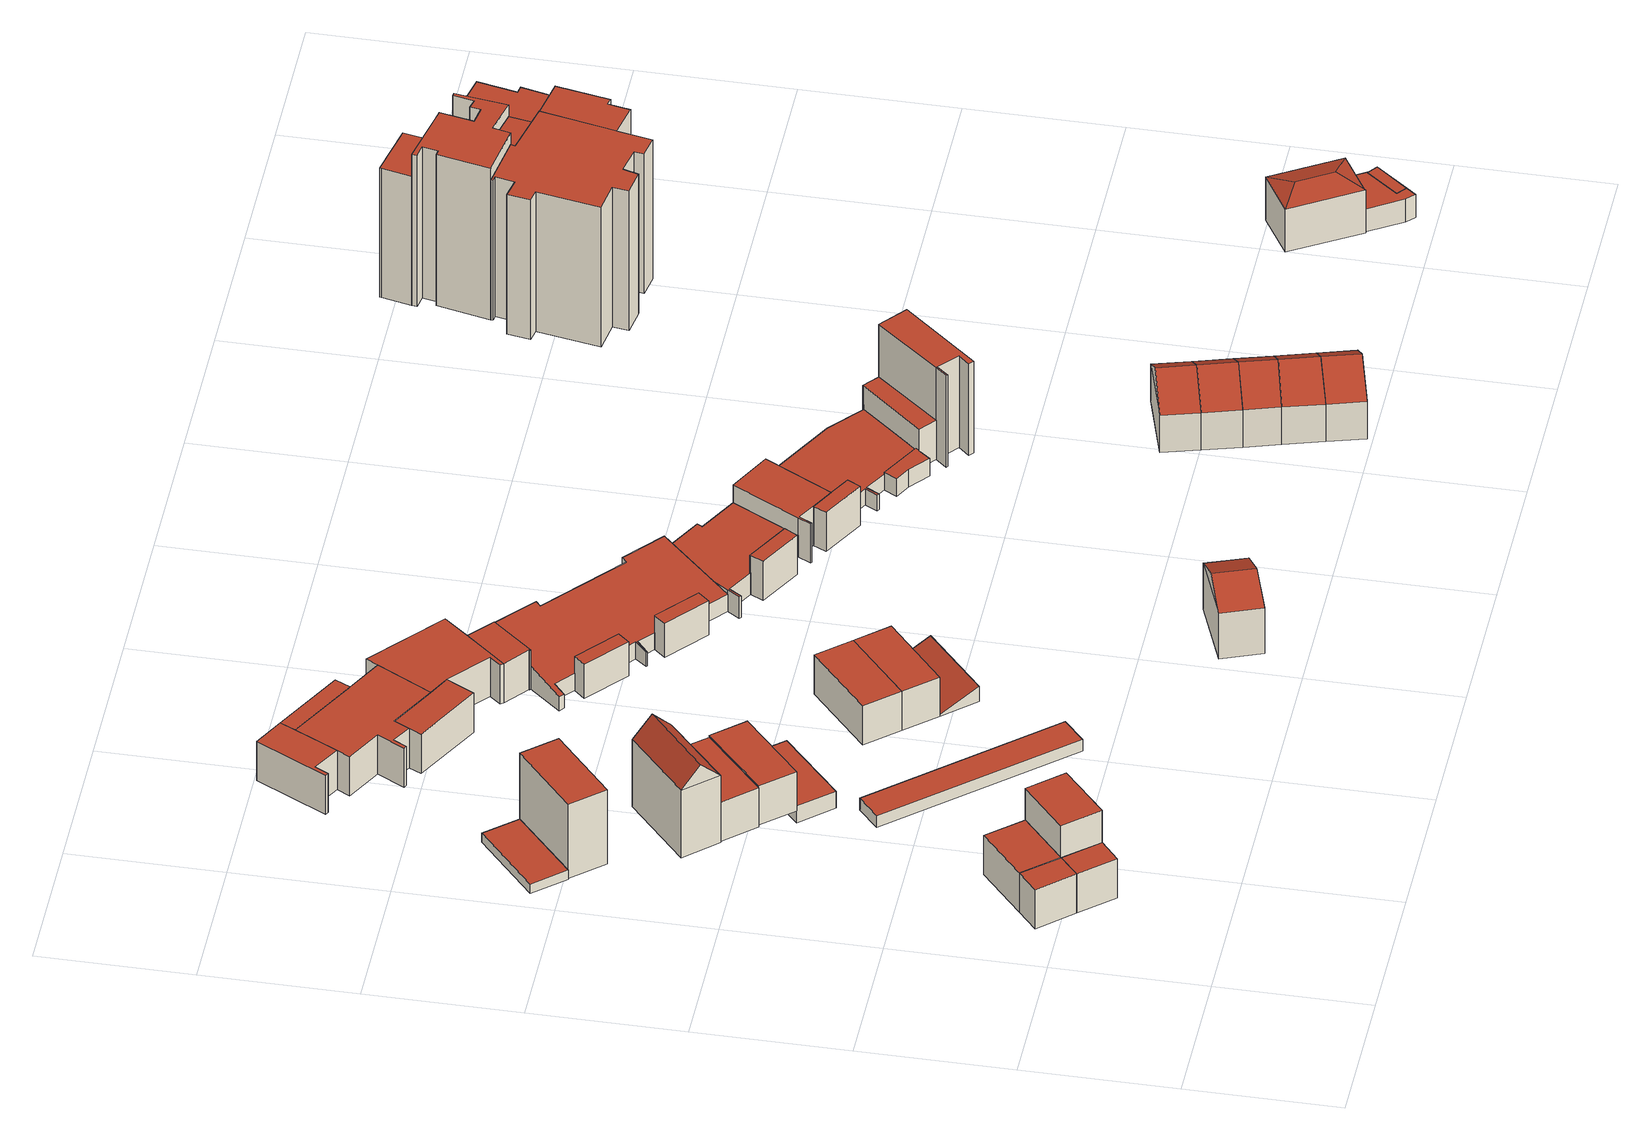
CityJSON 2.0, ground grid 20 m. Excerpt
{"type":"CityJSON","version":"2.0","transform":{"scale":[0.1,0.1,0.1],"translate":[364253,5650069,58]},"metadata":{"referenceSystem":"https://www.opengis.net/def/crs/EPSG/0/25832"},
"CityObjects":{
"building1":{"type":"Building","attributes":{"Gemeindeschluessel":"05315000","Geometrietyp2DReferenz":"3000","function":"31001_1010"},"address":[{"country":"Germany","locality":"Köln","thoroughfareNumber":"77","thoroughfareName":"Dellbrücker Steinweg"}],"children":["building1-1","building1-2"]},
"building1-1":{"type":"BuildingPart","attributes":{"roofType":"9999","measuredHeight":5.97,"storeysAboveGround":3},"parents":["building1"],"geometry":[{"type":"Solid","lod":"2","boundaries":[[[[0,1,2,3]],[[1,4,5,2]],[[0,6,4,1]],[[3,7,6,0]],[[2,5,7,3]],[[4,6,7,5]]]],"semantics":{"surfaces":[{"type":"RoofSurface"},{"type":"WallSurface"},{"type":"GroundSurface"}],"values":[[0,1,1,1,1,2]]}}]},
"building1-2":{"type":"BuildingPart","attributes":{"roofType":"9999","measuredHeight":6.03,"storeysAboveGround":3},"address":[{"country":"Germany","locality":"Köln","thoroughfareNumber":"77","thoroughfareName":"Dellbrücker Steinweg"}],"parents":["building1"],"geometry":[{"type":"Solid","lod":"2","boundaries":[[[[8,3,2,9]],[[8,10,7,3]],[[9,11,10,8]],[[2,5,11,9]],[[2,3,7,5]],[[7,10,11,5]]]],"semantics":{"surfaces":[{"type":"RoofSurface"},{"type":"WallSurface"},{"type":"GroundSurface"}],"values":[[0,1,1,1,1,2]]}}]},
"building2":{"type":"Building","attributes":{"Gemeindeschluessel":"05315000","Geometrietyp2DReferenz":"3000","function":"31001_1010"},"address":[{"country":"Germany","locality":"Köln","thoroughfareNumber":"79","thoroughfareName":"Dellbrücker Steinweg"}],"children":["building2-1","building2-2"]},
"building2-1":{"type":"BuildingPart","attributes":{"roofType":"9999","measuredHeight":10.96,"storeysAboveGround":3},"parents":["building2"],"geometry":[{"type":"MultiSurface","lod":"2","boundaries":[[[12,13,14,15]],[[13,16,17,14]],[[12,18,16,13]],[[15,19,18,12]],[[20,7,17,19]],[[15,14,3,21]],[[21,3,7,20]],[[16,18,19,17]]],"semantics":{"surfaces":[{"type":"RoofSurface"},{"type":"WallSurface"},{"type":"GroundSurface"}],"values":[0,1,1,1,1,1,1,2]}}]},
"building2-2":{"type":"BuildingPart","attributes":{"roofType":"9999","measuredHeight":5.98,"storeysAboveGround":3},"address":[{"country":"Germany","locality":"Köln","thoroughfareNumber":"79","thoroughfareName":"Dellbrücker Steinweg"}],"parents":["building2"],"geometry":[{"type":"Solid","lod":"2","boundaries":[[[[22,21,3,8]],[[22,23,20,21]],[[8,10,23,22]],[[3,7,10,8]],[[3,21,20,7]],[[20,23,10,7]]]],"semantics":{"surfaces":[{"type":"RoofSurface"},{"type":"WallSurface"},{"type":"GroundSurface"}],"values":[[0,1,1,1,1,2]]}}]},
"building3":{"type":"Building","attributes":{"Geometrietyp2DReferenz":"3000","Gemeindeschluessel":"05315000","function":"31001_1010","roofType":"1000","measuredHeight":1.38,"storeysAboveGround":3},"address":[{"country":"Germany","locality":"Köln","thoroughfareNumber":"97","thoroughfareName":"Dellbrücker Steinweg"}],"geometry":[{"type":"Solid","lod":"2","boundaries":[[[[24,25,26,27]],[[28,29,25,24]],[[30,31,29,28]],[[27,26,31,30]],[[28,24,27,30]],[[25,29,31,26]]]],"semantics":{"surfaces":[{"type":"WallSurface"},{"type":"RoofSurface"},{"type":"GroundSurface"}],"values":[[0,0,0,0,1,2]]}}]},
"building4":{"type":"Building","attributes":{"Geometrietyp2DReferenz":"3000","Gemeindeschluessel":"05315000","function":"31001_1010","roofType":"9999","measuredHeight":11.44,"storeysAboveGround":3},"address":[{"country":"Germany","locality":"Köln","thoroughfareNumber":"95","thoroughfareName":"Dellbrücker Steinweg"}],"geometry":[{"type":"Solid","lod":"2","boundaries":[[[[32,33,34,35]],[[33,36,37,34]],[[32,38,36,33]],[[35,39,38,32]],[[34,37,39,35]],[[36,38,39,37]]]],"semantics":{"surfaces":[{"type":"RoofSurface"},{"type":"WallSurface"},{"type":"GroundSurface"}],"values":[[0,1,1,1,1,2]]}}]},
"building5":{"type":"Building","attributes":{"Geometrietyp2DReferenz":"3000","Gemeindeschluessel":"05315000","function":"31001_1010","roofType":"3100","measuredHeight":13.12,"storeysAboveGround":3},"address":[{"country":"Germany","locality":"Köln","thoroughfareNumber":"93","thoroughfareName":"Dellbrücker Steinweg"}],"geometry":[{"type":"Solid","lod":"2","boundaries":[[[[40,41,42,43]],[[44,45,41,40]],[[46,47,45,44]],[[43,42,47,46]],[[40,48,44]],[[46,49,43]],[[43,49,48,40]],[[44,48,49,46]],[[41,45,47,42]]]],"semantics":{"surfaces":[{"type":"WallSurface"},{"type":"RoofSurface"},{"type":"GroundSurface"}],"values":[[0,0,0,0,0,0,1,1,2]]}}]},
"building6":{"type":"Building","attributes":{"Geometrietyp2DReferenz":"3000","Gemeindeschluessel":"05315000","function":"31001_1010","roofType":"9999","measuredHeight":6,"storeysAboveGround":3},"address":[{"country":"Germany","locality":"Köln","thoroughfareNumber":"91","thoroughfareName":"Dellbrücker Steinweg"}],"geometry":[{"type":"Solid","lod":"2","boundaries":[[[[50,51,52,53]],[[51,54,55,52]],[[50,56,54,51]],[[53,57,56,50]],[[52,55,57,53]],[[54,56,57,55]]]],"semantics":{"surfaces":[{"type":"RoofSurface"},{"type":"WallSurface"},{"type":"GroundSurface"}],"values":[[0,1,1,1,1,2]]}}]},
"building7":{"type":"Building","attributes":{"Geometrietyp2DReferenz":"3000","Gemeindeschluessel":"05315000","function":"51009_1611","roofType":"1000","measuredHeight":1.78},"geometry":[{"type":"Solid","lod":"2","boundaries":[[[[58,59,60,61]],[[62,63,59,58]],[[64,65,63,62]],[[61,60,65,64]],[[62,58,61,64]],[[59,63,65,60]]]],"semantics":{"surfaces":[{"type":"WallSurface"},{"type":"RoofSurface"},{"type":"GroundSurface"}],"values":[[0,0,0,0,1,2]]}}]},
"building8":{"type":"Building","attributes":{"Geometrietyp2DReferenz":"3000","Gemeindeschluessel":"05315000","function":"31001_1010","roofType":"9999","measuredHeight":6,"storeysAboveGround":3},"address":[{"country":"Germany","locality":"Köln","thoroughfareNumber":"89","thoroughfareName":"Dellbrücker Steinweg"}],"geometry":[{"type":"Solid","lod":"2","boundaries":[[[[66,67,68,69]],[[67,70,71,68]],[[66,72,70,67]],[[69,73,72,66]],[[68,71,73,69]],[[70,72,73,71]]]],"semantics":{"surfaces":[{"type":"RoofSurface"},{"type":"WallSurface"},{"type":"GroundSurface"}],"values":[[0,1,1,1,1,2]]}}]},
"building9":{"type":"Building","attributes":{"Geometrietyp2DReferenz":"3000","Gemeindeschluessel":"05315000","function":"31001_1010","roofType":"1000","measuredHeight":2.56,"storeysAboveGround":3},"address":[{"country":"Germany","locality":"Köln","thoroughfareNumber":"87","thoroughfareName":"Dellbrücker Steinweg"}],"geometry":[{"type":"Solid","lod":"2","boundaries":[[[[74,75,76,77]],[[78,79,75,74]],[[80,81,79,78]],[[77,76,81,80]],[[78,74,77,80]],[[75,79,81,76]]]],"semantics":{"surfaces":[{"type":"WallSurface"},{"type":"RoofSurface"},{"type":"GroundSurface"}],"values":[[0,0,0,0,1,2]]}}]},
"building10":{"type":"Building","attributes":{"Geometrietyp2DReferenz":"3000","Gemeindeschluessel":"05315000","function":"31001_1010","roofType":"9999","measuredHeight":5.99,"storeysAboveGround":3},"address":[{"country":"Germany","locality":"Köln","thoroughfareNumber":"85","thoroughfareName":"Dellbrücker Steinweg"}],"geometry":[{"type":"Solid","lod":"2","boundaries":[[[[82,83,84,85]],[[83,86,87,84]],[[82,88,86,83]],[[85,89,88,82]],[[84,87,89,85]],[[86,88,89,87]]]],"semantics":{"surfaces":[{"type":"RoofSurface"},{"type":"WallSurface"},{"type":"GroundSurface"}],"values":[[0,1,1,1,1,2]]}}]},
"building11":{"type":"Building","attributes":{"Geometrietyp2DReferenz":"3000","Gemeindeschluessel":"05315000","function":"31001_1010","roofType":"9999","measuredHeight":6.01,"storeysAboveGround":3},"address":[{"country":"Germany","locality":"Köln","thoroughfareNumber":"83","thoroughfareName":"Dellbrücker Steinweg"}],"geometry":[{"type":"Solid","lod":"2","boundaries":[[[[90,91,83,82]],[[91,92,86,83]],[[90,93,92,91]],[[82,88,93,90]],[[83,86,88,82]],[[92,93,88,86]]]],"semantics":{"surfaces":[{"type":"RoofSurface"},{"type":"WallSurface"},{"type":"GroundSurface"}],"values":[[0,1,1,1,1,2]]}}]},
"building12":{"type":"Building","attributes":{"Geometrietyp2DReferenz":"3000","Gemeindeschluessel":"05315000","function":"31001_1010","roofType":"2100","measuredHeight":2.32,"storeysAboveGround":3},"address":[{"country":"Germany","locality":"Köln","thoroughfareNumber":"81","thoroughfareName":"Dellbrücker Steinweg"}],"geometry":[{"type":"Solid","lod":"2","boundaries":[[[[94,93,95,96]],[[97,92,93,94]],[[98,99,92,97]],[[96,95,99,98]],[[97,94,96,98]],[[93,92,99,95]]]],"semantics":{"surfaces":[{"type":"WallSurface"},{"type":"RoofSurface"},{"type":"GroundSurface"}],"values":[[0,0,0,0,1,2]]}}]},
"building13":{"type":"Building","attributes":{"Geometrietyp2DReferenz":"3000","Gemeindeschluessel":"05315000","function":"31001_1010","roofType":"3100","measuredHeight":9.2,"storeysAboveGround":2},"address":[{"country":"Germany","locality":"Köln","thoroughfareNumber":"80","thoroughfareName":"Dellbrücker Steinweg"}],"geometry":[{"type":"Solid","lod":"2","boundaries":[[[[100,101,102,103]],[[104,105,101,100]],[[106,107,105,104]],[[103,102,107,106]],[[100,108,104]],[[106,109,103]],[[103,109,108,100]],[[104,108,109,106]],[[101,105,107,102]]]],"semantics":{"surfaces":[{"type":"WallSurface"},{"type":"RoofSurface"},{"type":"GroundSurface"}],"values":[[0,0,0,0,0,0,1,1,2]]}}]},
"building14":{"type":"Building","attributes":{"Gemeindeschluessel":"05315000","Geometrietyp2DReferenz":"3000","function":"31001_1010"},"address":[{"country":"Germany","locality":"Köln","thoroughfareNumber":"1","thoroughfareName":"Kalkweg"},{"country":"Germany","locality":"Köln","thoroughfareNumber":"3","thoroughfareName":"Kalkweg"},{"country":"Germany","locality":"Köln","thoroughfareNumber":"5","thoroughfareName":"Kalkweg"},{"country":"Germany","locality":"Köln","thoroughfareNumber":"7","thoroughfareName":"Kalkweg"}],"children":["building14-1","building14-2","building14-3","building14-4","building14-5","building14-6","building14-7","building14-8","building14-9","building14-10","building14-11","building14-12","building14-13","building14-14","building14-15","building14-16","building14-17"]},
"building14-1":{"type":"BuildingPart","attributes":{"roofType":"2100","measuredHeight":5.38,"storeysAboveGround":4},"parents":["building14"],"geometry":[{"type":"MultiSurface","lod":"2","boundaries":[[[110,111,112,113]],[[114,115,111,110]],[[116,117,115,114]],[[118,119,117,116]],[[120,121,122,123]],[[124,125,121,120]],[[126,127,125,124]],[[128,129,127,126]],[[130,131,129,128]],[[132,133,131,130]],[[134,135,136,137]],[[138,139,140,141]],[[142,143,139,138]],[[144,145,143,142]],[[146,147,145,144]],[[148,149,147,146]],[[150,151,149,148]],[[146,144,142,138,141,134,137,132,130,128,126,124,120,123,152,118,116,114,110,113,150,148]],[[112,111,115,117,119,153,122,121,125,127,129,131,133,136,135,140,139,143,145,147,149,151]],[[150,113,112,151]],[[118,152,153,119]],[[152,123,122,153]],[[132,154,155]],[[155,154,137,136,133]],[[134,141,140,135]]],"semantics":{"surfaces":[{"type":"WallSurface"},{"type":"RoofSurface"},{"type":"GroundSurface"},{"type":"ClosureSurface"}],"values":[0,0,0,0,0,0,0,0,0,0,0,0,0,0,0,0,0,1,2,3,3,3,0,3,3]}}]},
"building14-2":{"type":"BuildingPart","attributes":{"roofType":"9999","measuredHeight":6,"storeysAboveGround":4},"parents":["building14"],"geometry":[{"type":"MultiSurface","lod":"2","boundaries":[[[156,157,158,159,160,161]],[[159,162,163,160]],[[158,164,162,159]],[[157,165,164,158]],[[156,166,165,157]],[[160,163,167,161]],[[168,169,166,156]],[[168,161,167,169]],[[162,164,165,166,167,163]]],"semantics":{"surfaces":[{"type":"RoofSurface"},{"type":"WallSurface"},{"type":"GroundSurface"}],"values":[0,1,1,1,1,1,1,1,2]}}]},
"building14-3":{"type":"BuildingPart","attributes":{"roofType":"9999","measuredHeight":6,"storeysAboveGround":4},"parents":["building14"],"geometry":[{"type":"Solid","lod":"2","boundaries":[[[[170,156,168,171]],[[170,172,166,156]],[[171,173,172,170]],[[156,166,169,168]],[[168,169,173,171]],[[166,172,173,169]]]],"semantics":{"surfaces":[{"type":"RoofSurface"},{"type":"WallSurface"},{"type":"GroundSurface"}],"values":[[0,1,1,1,1,2]]}}]},
"building14-4":{"type":"BuildingPart","attributes":{"roofType":"9999","measuredHeight":6,"storeysAboveGround":4},"parents":["building14"],"geometry":[{"type":"Solid","lod":"2","boundaries":[[[[174,175,176,177,178,179,180,171,168,161,181,182]],[[180,183,173,171]],[[176,184,185,177]],[[175,186,184,176]],[[174,187,186,175]],[[182,188,187,174]],[[181,189,188,182]],[[161,167,189,181]],[[171,173,169,168]],[[179,190,183,180]],[[178,191,190,179]],[[177,185,191,178]],[[168,169,167,161]],[[167,169,173,183,190,191,185,184,186,187,188,189]]]],"semantics":{"surfaces":[{"type":"RoofSurface"},{"type":"WallSurface"},{"type":"GroundSurface"}],"values":[[0,1,1,1,1,1,1,1,1,1,1,1,1,2]]}}]},
"building14-5":{"type":"BuildingPart","attributes":{"roofType":"9999","measuredHeight":6,"storeysAboveGround":4},"parents":["building14"],"geometry":[{"type":"Solid","lod":"2","boundaries":[[[[192,193,194,195,196,180,179,197,198]],[[196,199,183,180]],[[195,200,199,196]],[[194,201,200,195]],[[192,202,203,193]],[[198,204,202,192]],[[197,205,204,198]],[[179,190,205,197]],[[180,183,190,179]],[[193,203,201,194]],[[190,183,199,200,201,203,202,204,205]]]],"semantics":{"surfaces":[{"type":"RoofSurface"},{"type":"WallSurface"},{"type":"GroundSurface"}],"values":[[0,1,1,1,1,1,1,1,1,1,2]]}}]},
"building14-6":{"type":"BuildingPart","attributes":{"roofType":"9999","measuredHeight":6,"storeysAboveGround":4},"parents":["building14"],"geometry":[{"type":"MultiSurface","lod":"2","boundaries":[[[206,207,194,193,208,209,210]],[[208,211,212,209]],[[193,203,211,208]],[[207,122,201,194]],[[207,206,152,123]],[[206,210,118,152]],[[209,212,119,210]],[[194,201,203,193]],[[153,122,123,152]],[[119,153,152,118]],[[211,203,201,122,153,119,212]]],"semantics":{"surfaces":[{"type":"RoofSurface"},{"type":"WallSurface"},{"type":"GroundSurface"}],"values":[0,1,1,1,1,1,1,1,1,1,2]}}]},
"building14-7":{"type":"BuildingPart","attributes":{"roofType":"9999","measuredHeight":6,"storeysAboveGround":4},"parents":["building14"],"geometry":[{"type":"MultiSurface","lod":"2","boundaries":[[[197,178,177,213,214]],[[177,185,215,213]],[[214,216,205,197]],[[213,215,216,214]],[[178,191,185,177]],[[179,190,191,178]],[[179,197,205,190]],[[185,191,205,216,215]]],"semantics":{"surfaces":[{"type":"RoofSurface"},{"type":"WallSurface"},{"type":"GroundSurface"}],"values":[0,1,1,1,1,1,1,2]}}]},
"building14-8":{"type":"BuildingPart","attributes":{"roofType":"9999","measuredHeight":6,"storeysAboveGround":4},"parents":["building14"],"geometry":[{"type":"MultiSurface","lod":"2","boundaries":[[[217,218,219,220,221,222,223,224]],[[222,225,226,223]],[[221,227,225,222]],[[221,220,228,229]],[[219,230,231,220]],[[219,218,232,233]],[[224,234,235,217]],[[223,226,234,224]],[[231,227,229,228]],[[236,230,233,232]],[[217,235,236,218]],[[225,227,231,230,236,235,234,226]]],"semantics":{"surfaces":[{"type":"RoofSurface"},{"type":"WallSurface"},{"type":"GroundSurface"}],"values":[0,1,1,1,1,1,1,1,1,1,1,2]}}]},
"building14-9":{"type":"BuildingPart","attributes":{"roofType":"1000","measuredHeight":2.38,"storeysAboveGround":4},"parents":["building14"],"geometry":[{"type":"Solid","lod":"2","boundaries":[[[[237,238,230,233]],[[239,240,238,237]],[[241,242,240,239]],[[243,244,245,246]],[[247,248,244,243]],[[249,250,248,247]],[[251,252,250,249]],[[253,254,252,251]],[[249,247,243,246,255,241,239,237,233,232,253,251]],[[236,230,238,240,242,256,245,244,248,250,252,254]],[[253,232,236,254]],[[232,233,230,236]],[[241,255,256,242]],[[255,246,245,256]]]],"semantics":{"surfaces":[{"type":"WallSurface"},{"type":"RoofSurface"},{"type":"GroundSurface"},{"type":"ClosureSurface"}],"values":[[0,0,0,0,0,0,0,0,1,2,3,3,3,3]]}}]},
"building14-10":{"type":"BuildingPart","attributes":{"roofType":"1000","measuredHeight":3.23,"storeysAboveGround":4},"parents":["building14"],"geometry":[{"type":"MultiSurface","lod":"2","boundaries":[[[257,258,259,260]],[[261,262,258,257]],[[263,264,262,261]],[[265,266,264,263]],[[267,136,266,265]],[[268,269,133,155]],[[270,271,269,268]],[[228,231,271,270]],[[272,273,227,229]],[[229,228,270,268,155,267,265,263,261,257,260,272]],[[258,262,264,266,136,133,269,271,231,227,273,259]],[[267,154,137]],[[137,154,155,133,136]],[[228,229,227,231]],[[272,260,259,273]]],"semantics":{"surfaces":[{"type":"WallSurface"},{"type":"RoofSurface"},{"type":"GroundSurface"},{"type":"ClosureSurface"}],"values":[0,0,0,0,0,0,0,0,0,1,2,0,3,3,3]}}]},
"building14-11":{"type":"BuildingPart","attributes":{"roofType":"1000","measuredHeight":2.65,"storeysAboveGround":4},"parents":["building14"],"geometry":[{"type":"MultiSurface","lod":"2","boundaries":[[[274,275,276,277]],[[278,279,275,274]],[[280,245,279,278]],[[277,276,281,282]],[[283,280,278,274,277,282]],[[275,279,245,256,281,276]],[[280,283,255,246]],[[256,245,246,255]],[[255,283,282,281,256]]],"semantics":{"surfaces":[{"type":"WallSurface"},{"type":"RoofSurface"},{"type":"GroundSurface"},{"type":"ClosureSurface"}],"values":[0,0,0,0,1,2,0,3,3]}}]},
"building14-12":{"type":"BuildingPart","attributes":{"roofType":"9999","measuredHeight":6,"storeysAboveGround":4},"parents":["building14"],"geometry":[{"type":"MultiSurface","lod":"2","boundaries":[[[284,285,286,287,288]],[[285,281,289,286]],[[285,284,241,255,283,282]],[[288,290,242,284]],[[287,291,290,288]],[[287,286,289,291]],[[242,256,255,241]],[[282,283,255,256,281]],[[289,281,242,290,291]]],"semantics":{"surfaces":[{"type":"RoofSurface"},{"type":"WallSurface"},{"type":"GroundSurface"}],"values":[0,1,1,1,1,1,1,1,2]}}]},
"building14-13":{"type":"BuildingPart","attributes":{"roofType":"9999","measuredHeight":14.09,"storeysAboveGround":4},"parents":["building14"],"geometry":[{"type":"MultiSurface","lod":"2","boundaries":[[[292,293,294,295,296,297,298,299,300]],[[298,301,302,299]],[[297,289,301,298]],[[297,296,287,286]],[[295,303,291,296]],[[294,304,303,295]],[[293,305,304,294]],[[292,306,305,293]],[[300,307,306,292]],[[299,302,307,300]],[[291,289,286,287]],[[301,289,291,303,304,305,306,307,302]]],"semantics":{"surfaces":[{"type":"RoofSurface"},{"type":"WallSurface"},{"type":"GroundSurface"}],"values":[0,1,1,1,1,1,1,1,1,1,1,2]}}]},
"building14-14":{"type":"BuildingPart","attributes":{"roofType":"9999","measuredHeight":5.16,"storeysAboveGround":4},"parents":["building14"],"geometry":[{"type":"MultiSurface","lod":"2","boundaries":[[[308,309,310,311,312]],[[310,139,313,311]],[[309,140,139,310]],[[309,308,134,141]],[[312,314,135,308]],[[311,313,314,312]],[[135,140,141,134]],[[139,140,135,314,313]]],"semantics":{"surfaces":[{"type":"RoofSurface"},{"type":"WallSurface"},{"type":"GroundSurface"}],"values":[0,1,1,1,1,1,1,2]}}]},
"building14-15":{"type":"BuildingPart","attributes":{"roofType":"9999","measuredHeight":5.16,"storeysAboveGround":4},"parents":["building14"],"geometry":[{"type":"MultiSurface","lod":"2","boundaries":[[[315,316,317,318]],[[316,319,320,317]],[[315,112,319,316]],[[315,318,150,113]],[[317,320,151,318]],[[151,112,113,150]],[[319,112,151,320]]],"semantics":{"surfaces":[{"type":"RoofSurface"},{"type":"WallSurface"},{"type":"GroundSurface"}],"values":[0,1,1,1,1,1,2]}}]},
"building14-16":{"type":"BuildingPart","attributes":{"roofType":"9999","measuredHeight":6,"storeysAboveGround":4},"parents":["building14"],"geometry":[{"type":"MultiSurface","lod":"2","boundaries":[[[321,322,323,324,325]],[[323,258,326,324]],[[322,259,258,323]],[[322,321,272,260]],[[325,327,273,321]],[[324,326,327,325]],[[273,259,260,272]],[[258,259,273,327,326]]],"semantics":{"surfaces":[{"type":"RoofSurface"},{"type":"WallSurface"},{"type":"GroundSurface"}],"values":[0,1,1,1,1,1,1,2]}}]},
"building14-17":{"type":"BuildingPart","attributes":{"roofType":"9999","measuredHeight":6,"storeysAboveGround":4},"parents":["building14"],"geometry":[{"type":"MultiSurface","lod":"2","boundaries":[[[328,217,329,330]],[[217,235,331,329]],[[218,328,253,232]],[[330,332,254,328]],[[329,331,332,330]],[[218,236,235,217]],[[232,253,254,236]],[[235,254,332,331]]],"semantics":{"surfaces":[{"type":"RoofSurface"},{"type":"WallSurface"},{"type":"GroundSurface"}],"values":[0,1,1,1,1,1,1,2]}}]},
"building15":{"type":"Building","attributes":{"Geometrietyp2DReferenz":"3000","Gemeindeschluessel":"05315000","function":"31001_1010","roofType":"3100","measuredHeight":9.08,"storeysAboveGround":2},"address":[{"country":"Germany","locality":"Köln","thoroughfareNumber":"47","thoroughfareName":"Diepeschrather Str."}],"geometry":[{"type":"Solid","lod":"2","boundaries":[[[[333,334,335,336]],[[337,338,334,333]],[[339,340,338,337]],[[336,335,340,339]],[[333,341,337]],[[339,342,336]],[[336,342,341,333]],[[337,341,342,339]],[[334,338,340,335]]]],"semantics":{"surfaces":[{"type":"WallSurface"},{"type":"RoofSurface"},{"type":"GroundSurface"}],"values":[[0,0,0,0,0,0,1,1,2]]}}]},
"building16":{"type":"Building","attributes":{"Geometrietyp2DReferenz":"3000","Gemeindeschluessel":"05315000","function":"31001_1010","roofType":"3100","measuredHeight":9.12,"storeysAboveGround":2},"address":[{"country":"Germany","locality":"Köln","thoroughfareNumber":"45","thoroughfareName":"Diepeschrather Str."}],"geometry":[{"type":"Solid","lod":"2","boundaries":[[[[343,344,334,333]],[[345,346,344,343]],[[337,338,346,345]],[[333,334,338,337]],[[343,347,345]],[[337,341,333]],[[333,341,347,343]],[[345,347,341,337]],[[344,346,338,334]]]],"semantics":{"surfaces":[{"type":"WallSurface"},{"type":"RoofSurface"},{"type":"GroundSurface"}],"values":[[0,0,0,0,0,0,1,1,2]]}}]},
"building17":{"type":"Building","attributes":{"Geometrietyp2DReferenz":"3000","Gemeindeschluessel":"05315000","function":"31001_1010","roofType":"3100","measuredHeight":9.07,"storeysAboveGround":2},"address":[{"country":"Germany","locality":"Köln","thoroughfareNumber":"51","thoroughfareName":"Diepeschrather Str."}],"geometry":[{"type":"Solid","lod":"2","boundaries":[[[[348,349,350,351]],[[352,353,349,348]],[[354,355,353,352]],[[351,350,355,354]],[[348,356,352]],[[354,357,351]],[[351,357,356,348]],[[352,356,357,354]],[[349,353,355,350]]]],"semantics":{"surfaces":[{"type":"WallSurface"},{"type":"RoofSurface"},{"type":"GroundSurface"}],"values":[[0,0,0,0,0,0,1,1,2]]}}]},
"building18":{"type":"Building","attributes":{"Geometrietyp2DReferenz":"3000","Gemeindeschluessel":"05315000","function":"31001_1010","roofType":"3100","measuredHeight":9.11,"storeysAboveGround":2},"address":[{"country":"Germany","locality":"Köln","thoroughfareNumber":"49","thoroughfareName":"Diepeschrather Str."}],"geometry":[{"type":"Solid","lod":"2","boundaries":[[[[336,335,349,348]],[[339,340,335,336]],[[352,353,340,339]],[[348,349,353,352]],[[336,342,339]],[[352,356,348]],[[348,356,342,336]],[[339,342,356,352]],[[335,340,353,349]]]],"semantics":{"surfaces":[{"type":"WallSurface"},{"type":"RoofSurface"},{"type":"GroundSurface"}],"values":[[0,0,0,0,0,0,1,1,2]]}}]},
"building19":{"type":"Building","attributes":{"Geometrietyp2DReferenz":"3000","Gemeindeschluessel":"05315000","function":"31001_1010","roofType":"3100","measuredHeight":9.16,"storeysAboveGround":2},"address":[{"country":"Germany","locality":"Köln","thoroughfareNumber":"53","thoroughfareName":"Diepeschrather Str."}],"geometry":[{"type":"Solid","lod":"2","boundaries":[[[[351,350,358,359]],[[354,355,350,351]],[[360,361,355,354]],[[359,358,361,360]],[[351,357,354]],[[360,362,359]],[[359,362,357,351]],[[354,357,362,360]],[[350,355,361,358]]]],"semantics":{"surfaces":[{"type":"WallSurface"},{"type":"RoofSurface"},{"type":"GroundSurface"}],"values":[[0,0,0,0,0,0,1,1,2]]}}]},
"building20":{"type":"Building","attributes":{"Geometrietyp2DReferenz":"3000","Gemeindeschluessel":"05315000","function":"31001_2463","roofType":"3200","measuredHeight":7.54,"storeysAboveGround":1},"address":[{"country":"Germany","locality":"Köln","thoroughfareNumber":"89","thoroughfareName":"Waltherstr."}],"geometry":[{"type":"Solid","lod":"2","boundaries":[[[[363,364,365,366]],[[367,368,364,363]],[[369,370,368,367]],[[371,372,370,369]],[[366,365,372,371]],[[373,369,367,374]],[[367,363,374]],[[374,363,366,373]],[[366,371,369,373]],[[364,368,370,372,365]]]],"semantics":{"surfaces":[{"type":"WallSurface"},{"type":"RoofSurface"},{"type":"GroundSurface"}],"values":[[0,0,0,0,0,1,1,1,1,2]]}}]},
"building21":{"type":"Building","attributes":{"Geometrietyp2DReferenz":"3000","Gemeindeschluessel":"05315000","function":"31001_2463","roofType":"1000","measuredHeight":3.44,"storeysAboveGround":1},"address":[{"country":"Germany","locality":"Köln","thoroughfareNumber":"89","thoroughfareName":"Waltherstr."}],"geometry":[{"type":"Solid","lod":"2","boundaries":[[[[375,376,377,378]],[[379,380,376,375]],[[381,382,380,379]],[[383,384,382,381]],[[385,386,384,383]],[[387,388,386,385]],[[389,390,388,387]],[[378,377,390,389]],[[387,385,383,381,379,375,378,389]],[[376,380,382,384,386,388,390,377]]]],"semantics":{"surfaces":[{"type":"WallSurface"},{"type":"RoofSurface"},{"type":"GroundSurface"}],"values":[[0,0,0,0,0,0,0,0,1,2]]}}]},
"building22":{"type":"Building","attributes":{"Gemeindeschluessel":"05315000","Geometrietyp2DReferenz":"3000","function":"31001_1010"},"address":[{"country":"Germany","locality":"Köln","thoroughfareNumber":"55","thoroughfareName":"Diepeschrather Str."}],"children":["building22-1","building22-2","building22-3","building22-4","building22-5","building22-6","building22-7"]},
"building22-1":{"type":"BuildingPart","attributes":{"roofType":"1000","measuredHeight":21.36,"storeysAboveGround":7},"parents":["building22"],"geometry":[{"type":"MultiSurface","lod":"2","boundaries":[[[391,392,393,394]],[[395,396,392,391]],[[397,398,396,395]],[[399,400,398,397]],[[401,402,400,399]],[[403,404,402,401]],[[405,406,404,403]],[[407,408,406,405]],[[409,410,408,407]],[[411,412,410,409]],[[413,414,412,411]],[[415,416,417,418]],[[419,420,416,415]],[[421,422,420,419]],[[394,393,422,421]],[[419,415,418,423,424,425,426,413,411,409,407,405,403,401,399,397,395,391,394,421]],[[392,396,398,400,402,404,406,408,410,412,414,427,428,429,430,417,416,420,422,393]],[[413,426,427,414]],[[425,428,427,426]],[[424,429,428,425]],[[424,423,431,432]],[[432,431,430,429]],[[423,418,433,434]],[[417,430,434,433]]],"semantics":{"surfaces":[{"type":"WallSurface"},{"type":"RoofSurface"},{"type":"GroundSurface"},{"type":"ClosureSurface"}],"values":[0,0,0,0,0,0,0,0,0,0,0,0,0,0,0,1,2,3,3,3,0,3,0,3]}}]},
"building22-2":{"type":"BuildingPart","attributes":{"roofType":"1000","measuredHeight":21.29,"storeysAboveGround":7},"parents":["building22"],"geometry":[{"type":"MultiSurface","lod":"2","boundaries":[[[435,436,437,438]],[[439,440,436,435]],[[441,442,440,439]],[[433,417,442,441]],[[439,435,438,434,433,441]],[[430,437,436,440,442,417]],[[433,434,430,417]],[[434,438,443,431]],[[431,443,437,430]]],"semantics":{"surfaces":[{"type":"WallSurface"},{"type":"RoofSurface"},{"type":"GroundSurface"},{"type":"ClosureSurface"}],"values":[0,0,0,0,1,2,3,0,3]}}]},
"building22-3":{"type":"BuildingPart","attributes":{"roofType":"1000","measuredHeight":21.36,"storeysAboveGround":7},"parents":["building22"],"geometry":[{"type":"MultiSurface","lod":"2","boundaries":[[[444,445,426,425,424]],[[427,446,447,429,428]],[[426,427,428,425]],[[426,445,446,427]],[[445,444,447,446]],[[444,424,432,448]],[[448,432,429,447]],[[425,428,429,424]]],"semantics":{"surfaces":[{"type":"RoofSurface"},{"type":"GroundSurface"},{"type":"ClosureSurface"},{"type":"WallSurface"}],"values":[0,1,2,2,2,3,2,2]}}]},
"building22-4":{"type":"BuildingPart","attributes":{"roofType":"1000","measuredHeight":23.23,"storeysAboveGround":7},"address":[{"country":"Germany","locality":"Köln","thoroughfareNumber":"55","thoroughfareName":"Diepeschrather Str."}],"parents":["building22"],"geometry":[{"type":"MultiSurface","lod":"2","boundaries":[[[449,450,451,452]],[[453,454,455,456]],[[457,458,454,453]],[[459,460,458,457]],[[461,462,460,459]],[[463,464,462,461]],[[465,466,464,463]],[[467,468,414,469]],[[470,471,468,467]],[[472,473,471,470]],[[452,451,473,472]],[[470,467,469,474,475,476,465,463,461,459,457,453,456,477,449,452,472]],[[450,478,455,454,458,460,462,464,466,447,446,427,414,468,471,473,451]],[[449,477,479,480]],[[478,450,480,479]],[[481,482,455,478]],[[477,456,483,484]],[[484,483,482,481]],[[465,476,448,485]],[[447,466,485,448]],[[476,475,445,444]],[[444,445,446,447]],[[475,474,426,445]],[[445,426,427,446]],[[474,469,413,426]],[[426,413,414,427]]],"semantics":{"surfaces":[{"type":"WallSurface"},{"type":"RoofSurface"},{"type":"GroundSurface"},{"type":"ClosureSurface"}],"values":[0,0,0,0,0,0,0,0,0,0,0,1,2,0,3,0,0,3,0,3,0,3,0,3,0,3]}}]},
"building22-5":{"type":"BuildingPart","attributes":{"roofType":"1000","measuredHeight":19.76,"storeysAboveGround":7},"parents":["building22"],"geometry":[{"type":"MultiSurface","lod":"2","boundaries":[[[486,487,450,480]],[[488,489,487,486]],[[490,491,489,488]],[[490,488,486,480,479]],[[487,489,491,478,450]],[[492,481,478,491]],[[490,479,484,493]],[[493,484,481,492]],[[479,480,450,478]]],"semantics":{"surfaces":[{"type":"WallSurface"},{"type":"RoofSurface"},{"type":"GroundSurface"},{"type":"ClosureSurface"}],"values":[0,0,0,1,2,0,0,3,3]}}]},
"building22-6":{"type":"BuildingPart","attributes":{"roofType":"1000","measuredHeight":19.73,"storeysAboveGround":7},"parents":["building22"],"geometry":[{"type":"MultiSurface","lod":"2","boundaries":[[[443,437,494,495]],[[496,497,466,485]],[[498,499,497,496]],[[495,494,499,498]],[[496,485,448,432,443,495,498]],[[437,429,447,466,497,499,494]],[[430,429,437]],[[431,432,429,430]],[[443,431,430,437]],[[432,448,447,429]],[[448,485,466,447]]],"semantics":{"surfaces":[{"type":"WallSurface"},{"type":"RoofSurface"},{"type":"GroundSurface"},{"type":"ClosureSurface"}],"values":[0,0,0,0,1,2,0,3,3,3,3]}}]},
"building22-7":{"type":"BuildingPart","attributes":{"roofType":"1000","measuredHeight":2.42,"storeysAboveGround":7},"address":[{"country":"Germany","locality":"Köln","thoroughfareNumber":"55","thoroughfareName":"Diepeschrather Str."}],"parents":["building22"],"geometry":[{"type":"Solid","lod":"2","boundaries":[[[[500,501,492,493]],[[483,482,501,500]],[[500,493,484,483]],[[492,501,482,481]],[[484,493,492,481]],[[483,484,481,482]]]],"semantics":{"surfaces":[{"type":"WallSurface"},{"type":"RoofSurface"},{"type":"GroundSurface"},{"type":"ClosureSurface"}],"values":[[0,0,1,2,3,3]]}}]},
"building23":{"type":"Building","attributes":{"Geometrietyp2DReferenz":"3000","Gemeindeschluessel":"05315000","function":"31001_1010","roofType":"1000","measuredHeight":3.45,"storeysAboveGround":1},"address":[{"country":"Germany","locality":"Köln","thoroughfareNumber":"89","thoroughfareName":"Waltherstr."}],"geometry":[{"type":"Solid","lod":"2","boundaries":[[[[375,376,380,379]],[[502,503,376,375]],[[383,384,503,502]],[[381,382,384,383]],[[379,380,382,381]],[[383,502,375,379,381]],[[376,503,384,382,380]]]],"semantics":{"surfaces":[{"type":"WallSurface"},{"type":"RoofSurface"},{"type":"GroundSurface"}],"values":[[0,0,0,0,0,1,2]]}}]}
},
"vertices":[
[168,258,87],[130,302,87],[67,247,87],[105,203,87],[130,302,27],[67,247,27],[168,258,27],[105,203,27],
[78,179,87],[39,222,87],[78,179,27],[39,222,27],
[206,215,136],[168,258,136],[105,203,136],[143,160,136],[168,258,26],[105,203,26],[206,215,26],[143,160,26],[143,160,27],[143,160,87],
[115,136,87],[115,136,27],
[124,866,35],[124,866,21],[89,906,21],[89,906,35],[38,791,35],[38,791,21],[3,831,35],[3,831,21],
[74,750,136],[160,825,136],[124,866,136],[38,791,136],[160,825,22],[124,866,22],[74,750,22],[38,791,22],
[139,624,125],[139,624,22],[224,700,22],[224,700,125],[102,665,125],[102,665,22],[188,741,125],[188,741,22],[120,645,153],[206,720,153],
[174,584,84],[259,660,84],[224,700,84],[139,624,84],[259,660,24],[224,700,24],[174,584,24],[139,624,24],
[413,255,46],[413,255,28],[224,470,28],[224,470,46],[383,228,46],[383,228,28],[194,444,46],[194,444,28],
[209,544,87],[294,620,87],[259,660,87],[174,584,87],[294,620,27],[259,660,27],[209,544,27],[174,584,27],
[330,579,35],[330,579,9],[294,620,9],[294,620,35],[245,503,35],[245,503,9],[209,544,35],[209,544,9],
[386,449,85],[472,524,85],[436,565,85],[350,490,85],[472,524,25],[436,565,25],[386,449,25],[350,490,25],
[421,409,85],[507,484,85],[507,484,25],[421,409,25],
[421,409,27],[458,368,25],[458,368,48],[507,484,27],[543,443,48],[543,443,25],
[695,83,100],[695,83,30],[675,135,30],[675,135,100],[604,47,100],[604,47,30],[584,99,100],[584,99,30],[650,65,122],[630,117,122],
[396,874,27],[396,874,1],[420,854,1],[420,854,27],[384,860,22],[384,860,1],[378,865,22],[378,865,1],[413,906,36],[413,906,1],[458,965,55],[458,965,1],[455,961,1],[455,961,54],[513,918,55],[513,918,1],[508,912,53],[508,912,1],[609,826,53],[609,826,1],[614,832,55],[614,832,1],[664,790,55],[664,790,1],[567,730,27],[567,730,1],[602,701,1],[602,701,27],[514,774,27],[514,774,1],[515,774,1],[515,774,27],[494,791,27],[494,791,1],[482,777,22],[482,777,1],[480,778,23],[480,778,1],[492,793,27],[492,793,1],[472,810,27],[472,810,1],[458,959,54],[458,959,1],[616,721,34],[664,790,34],
[221,1176,61],[181,1197,61],[132,1104,61],[136,1102,61],[145,1119,61],[181,1099,61],[136,1102,1],[145,1119,1],[132,1104,1],[181,1197,1],[221,1176,1],[181,1099,1],[211,1156,61],[211,1156,1],
[314,1126,61],[304,1106,61],[314,1126,1],[304,1106,1],
[200,1021,61],[204,1019,61],[213,1036,61],[238,1022,61],[249,1042,61],[311,1009,61],[351,1081,61],[172,1082,61],[219,1057,61],[351,1081,1],[213,1036,1],[238,1022,1],[204,1019,1],[200,1021,1],[219,1057,1],[172,1082,1],[311,1009,1],[249,1042,1],
[378,937,61],[381,933,61],[426,986,61],[453,1018,61],[360,1097,61],[339,995,61],[390,951,61],[360,1097,1],[453,1018,1],[426,986,1],[378,937,1],[381,933,1],[390,951,1],[339,995,1],
[458,959,61],[455,961,61],[412,908,61],[411,907,61],[413,906,61],[412,908,1],[411,907,1],
[230,1006,61],[319,958,61],[230,1006,1],[319,958,1],
[745,623,61],[775,607,61],[824,696,61],[768,725,61],[720,637,61],[711,620,61],[713,619,61],[722,636,61],[711,620,1],[713,619,1],[720,637,1],[768,725,34],[720,637,34],[824,696,1],[768,725,1],[775,607,25],[824,696,25],[722,636,1],[745,623,1],[775,607,1],
[827,703,25],[827,703,1],[940,642,25],[940,642,1],[983,606,25],[983,606,1],[836,575,25],[836,575,1],[865,559,1],[865,559,25],[827,558,25],[827,558,1],[824,560,25],[824,560,1],[833,576,25],[833,576,1],[802,592,25],[802,592,1],[918,530,25],[918,530,1],
[639,680,34],[639,680,1],[639,681,1],[639,681,34],[604,699,34],[604,699,1],[594,683,34],[594,683,1],[591,685,34],[591,685,1],[602,701,34],[720,760,34],[720,760,1],[716,753,34],[716,753,1],[697,649,34],[697,649,1],
[876,531,28],[876,531,1],[901,510,1],[901,510,28],[855,542,28],[855,542,1],[865,559,28],[913,525,1],[913,525,28],[918,530,28],
[983,606,61],[913,525,61],[934,508,61],[1003,591,61],[984,607,61],[934,508,1],[984,607,1],[1003,591,1],
[961,485,142],[948,471,142],[954,466,142],[1037,563,142],[1003,591,142],[934,508,142],[921,494,142],[923,492,142],[935,507,142],[921,494,1],[923,492,1],[1037,563,1],[954,466,1],[948,471,1],[961,485,1],[935,507,1],
[567,730,53],[515,774,53],[514,774,53],[502,759,53],[554,715,53],[502,759,1],[554,715,1],
[420,854,53],[407,840,53],[459,795,53],[472,810,53],[407,840,1],[459,795,1],
[697,649,61],[639,681,61],[639,680,61],[630,663,61],[687,632,61],[630,663,1],[687,632,1],
[802,592,61],[736,606,61],[793,575,61],[736,606,1],[793,575,1],
[1112,78,87],[1112,78,30],[1097,127,30],[1097,127,87],[1017,49,87],[1017,49,30],[1002,100,87],[1002,100,30],[1064,64,121],[1049,113,121],
[1126,30,87],[1126,30,30],[1031,1,87],[1031,1,30],[1078,16,121],
[1083,174,87],[1083,174,30],[1069,222,30],[1069,222,87],[988,145,87],[988,145,30],[974,193,87],[974,193,30],[1036,159,121],[1021,207,121],
[1055,269,30],[1055,269,87],[960,241,87],[960,241,30],[1007,255,121],
[1366,163,95],[1366,163,29],[1420,75,29],[1420,75,95],[1423,197,95],[1423,197,29],[1476,110,95],[1476,110,29],[1420,76,95],[1420,76,29],[1435,114,105],[1407,159,105],
[1492,84,65],[1492,84,30],[1476,110,30],[1476,110,65],[1490,86,65],[1490,86,30],[1457,44,65],[1457,44,30],[1469,34,65],[1469,34,30],[1459,21,65],[1459,21,30],[1448,31,65],[1448,31,30],[1420,76,65],[1420,76,30],
[1117,905,237],[1117,905,23],[1123,925,23],[1123,925,237],[1083,910,237],[1083,910,23],[1086,931,237],[1086,931,23],[1046,937,237],[1046,937,23],[1061,1020,237],[1061,1020,23],[1045,1023,237],[1045,1023,23],[1050,1053,237],[1050,1053,23],[1075,1048,237],[1075,1048,23],[1080,1073,237],[1080,1073,23],[1073,1074,237],[1073,1074,23],[1073,1077,237],[1073,1077,23],[1185,900,237],[1185,900,23],[1194,946,23],[1194,946,237],[1156,905,237],[1156,905,23],[1158,918,237],[1158,918,23],[1214,1044,237],[1192,1049,237],[1143,1060,237],[1145,1066,237],[1145,1066,23],[1143,1060,23],[1192,1049,23],[1214,1044,23],[1214,1044,220],[1192,1049,220],[1194,946,236],[1214,1044,236],
[1253,964,236],[1253,964,23],[1266,1034,23],[1266,1034,236],[1244,966,236],[1244,966,23],[1238,937,236],[1238,937,23],[1266,1034,220],
[1197,1078,237],[1150,1089,237],[1150,1089,23],[1197,1078,23],[1197,1078,220],
[1083,1175,255],[1083,1175,23],[1082,1168,23],[1082,1168,255],[1159,1113,255],[1159,1113,23],[1168,1157,23],[1168,1157,255],[1182,1109,255],[1182,1109,23],[1185,1123,255],[1185,1123,23],[1197,1120,255],[1197,1120,23],[1203,1147,255],[1203,1147,23],[1207,1147,255],[1207,1147,23],[1088,1146,255],[1088,1146,23],[1073,1077,255],[1095,1145,255],[1095,1145,23],[1099,1165,255],[1099,1165,23],[1145,1066,255],[1150,1089,255],[1197,1078,255],[1155,1160,255],[1155,1160,23],[1155,1160,221],[1083,1175,221],[1155,1160,24],[1168,1157,24],[1168,1157,49],[1155,1160,49],[1207,1147,220],
[1091,1213,221],[1091,1213,23],[1092,1216,221],[1092,1216,23],[1163,1201,221],[1163,1201,23],[1163,1201,24],[1163,1201,49],
[1276,1078,23],[1276,1078,220],[1277,1132,220],[1277,1132,23],[1266,1080,220],[1266,1080,23],
[1176,1198,49],[1176,1198,24],
[1503,76,65],[1503,76,30]
]}
